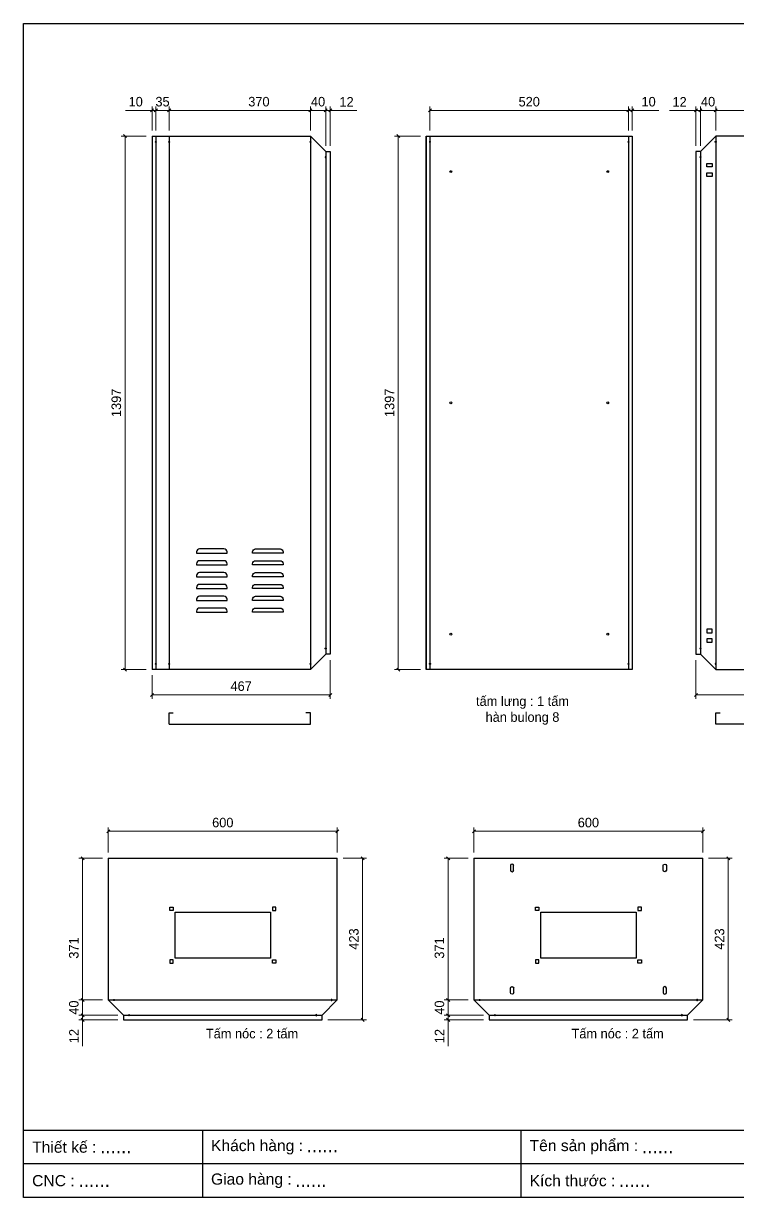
# Model space of a CAD drawing. Header units: millimetres. Extents: x 0 to 4348, y 0 to 3075.
# Drawn here: x 0 to 1870, y 0 to 3075 of the extents above; entities that cross this region are included whole.
import ezdxf
from ezdxf.enums import TextEntityAlignment as Align

# ---------------------------------------------------------------- set-up
doc = ezdxf.new("R2010")
doc.units = ezdxf.units.MM
doc.layers.add('CNC', color=7, linetype='Continuous')
doc.layers.add('DIM', color=253, linetype='Continuous')
doc.styles.add('Arial', font='arial.ttf')
doc.styles.add('Tahoma (Input Text)', font='tahoma.ttf')
doc.dimstyles.new('Dim-25', dxfattribs={"dimtxt": 25, "dimasz": 8, "dimexe": 10, "dimexo": 15, "dimgap": 10, "dimtad": 1, "dimdec": 0, "dimtxsty": 'Standard', "dimblk": 'OBLIQUE', "dimcen": 10, "dimclrd": 5, "dimclre": 5, "dimclrt": 3, "dimazin": 3, "dimtfac": 1, "dimtdec": 0, "dimtmove": 0, "dimatfit": 3, "dimldrblk": 'OBLIQUE', "dimlwd": 9, "dimlwe": 9})

# ---------------------------------------------------------------- blocks, each defined once
blk = doc.blocks.new('khungtenAsean2')
at = {"color": 7}
for p, q in [((2970, -1980), (0, -1980)), ((320, -1980), (320, -2100)), ((890, -1980), (890, -2100)), ((2020, -2040), (0, -2040))]:
    blk.add_line(p, q, dxfattribs=at)
blk.add_lwpolyline([(0, 0), (2970, 0), (2970, -2100), (0, -2100)], close=True, dxfattribs=at)
at = {"color": 2, "char_height": 20, "width": 917.634, "attachment_point": 4, "style": 'Arial'}
for s, insert in [('  Tên sản phẩm :', (890, -2010)), ('  Thiết kế :', (0, -2010)), ('  Khách hàng :', (320, -2010)), ('  Giao hàng :', (320, -2070)), ('  CNC :', (0, -2070)), ('  Kích thước :', (890, -2070))]:
    blk.add_mtext(s, dxfattribs=dict(at, insert=insert))
at = {"color": 1, "style": 'Tahoma (Input Text)', "flags": 8}
for tag, p in [('#03', (506.6, -2019.3)), ('#01', (137.1, -2021.3)), ('#05', (1106.6, -2021.3)), ('#07', (1834.7, -2021.3)), ('#09', (2146.7, -2021.3)), ('#02', (98.5, -2081.3)), ('#04', (486.1, -2081.3)), ('#06', (1065.3, -2081.3)), ('#08', (1817.4, -2081.3)), ('#10', (2146.7, -2081.3))]:
    blk.add_attdef(tag, p, '', height=25, dxfattribs=at)
blk.add_attdef('#11', text='', height=25, dxfattribs=at).set_placement((2915, -2067.3), align=Align.CENTER)
blk = doc.blocks.new('*D1')
at = {"color": 0, "linetype": 'ByBlock', "lineweight": -2}
for p, q in [((385.7, 2851), (377.7, 2843)), ((747.7, 2843), (755.7, 2851))]:
    blk.add_line(p, q, dxfattribs=at)
at = {"layer": 'Defpoints', "color": 0, "transparency": 16777216}
for p in [(751.7, 2847), (381.7, 2779.6), (751.7, 2779.6)]:
    blk.add_point(p, dxfattribs=at)
at = {"layer": 'DIM', "color": 5, "lineweight": 9, "transparency": 16777216}
for p, q in [((381.7, 2794.6), (381.7, 2857)), ((381.7, 2847), (751.7, 2847)), ((751.7, 2794.6), (751.7, 2857))]:
    blk.add_line(p, q, dxfattribs=at)
at = {"layer": 'DIM', "color": 3, "transparency": 16777216, "insert": (616.7, 2869.7), "char_height": 25, "attachment_point": 5}
blk.add_mtext('370', dxfattribs=at)
blk = doc.blocks.new('_Oblique')
at = {"color": 0, "linetype": 'ByBlock', "lineweight": -2}
blk.add_line((-0.5, -0.5), (0.5, 0.5), dxfattribs=at)
blk = doc.blocks.new('*D2')
at = {"color": 0, "linetype": 'ByBlock', "lineweight": -2}
for p, q in [((755.7, 2851), (747.7, 2843)), ((787.7, 2843), (795.7, 2851))]:
    blk.add_line(p, q, dxfattribs=at)
at = {"layer": 'Defpoints', "color": 0, "transparency": 16777216}
for p in [(791.7, 2847), (751.7, 2779.6), (791.7, 2739.6)]:
    blk.add_point(p, dxfattribs=at)
at = {"layer": 'DIM', "color": 5, "lineweight": 9, "transparency": 16777216}
for p, q in [((751.7, 2794.6), (751.7, 2857)), ((751.7, 2847), (791.7, 2847)), ((791.7, 2754.6), (791.7, 2857))]:
    blk.add_line(p, q, dxfattribs=at)
at = {"layer": 'DIM', "color": 3, "transparency": 16777216, "insert": (771.7, 2869.7), "char_height": 25, "attachment_point": 5}
blk.add_mtext('40', dxfattribs=at)
blk = doc.blocks.new('*D3')
at = {"color": 0, "linetype": 'ByBlock', "lineweight": -2}
for p, q in [((787.7, 2843), (795.7, 2851)), ((807.7, 2851), (799.7, 2843))]:
    blk.add_line(p, q, dxfattribs=at)
at = {"layer": 'Defpoints', "color": 0, "transparency": 16777216}
for p in [(803.7, 2847), (791.7, 2739.6), (803.7, 2739.6)]:
    blk.add_point(p, dxfattribs=at)
at = {"layer": 'DIM', "color": 5, "lineweight": 9, "transparency": 16777216}
for p, q in [((791.7, 2847), (783.7, 2847)), ((791.7, 2754.6), (791.7, 2857)), ((791.7, 2847), (803.7, 2847)), ((803.7, 2754.6), (803.7, 2857)), ((803.7, 2847), (872.9, 2847))]:
    blk.add_line(p, q, dxfattribs=at)
at = {"layer": 'DIM', "color": 3, "transparency": 16777216, "insert": (846.3, 2869.5), "char_height": 25, "attachment_point": 5}
blk.add_mtext('12', dxfattribs=at)
blk = doc.blocks.new('*D4')
at = {"color": 0, "linetype": 'ByBlock', "lineweight": -2}
for p, q in [((340.7, 1320.3), (332.7, 1312.3)), ((799.7, 1312.3), (807.7, 1320.3))]:
    blk.add_line(p, q, dxfattribs=at)
at = {"layer": 'Defpoints', "color": 0, "transparency": 16777216}
for p in [(803.7, 1422.6), (336.7, 1382.6), (803.7, 1316.3)]:
    blk.add_point(p, dxfattribs=at)
at = {"layer": 'DIM', "color": 5, "lineweight": 9, "transparency": 16777216}
for p, q in [((803.7, 1407.6), (803.7, 1306.3)), ((336.7, 1367.6), (336.7, 1306.3)), ((336.7, 1316.3), (803.7, 1316.3))]:
    blk.add_line(p, q, dxfattribs=at)
at = {"layer": 'DIM', "color": 3, "transparency": 16777216, "insert": (570.2, 1339.1), "char_height": 25, "attachment_point": 5}
blk.add_mtext('467', dxfattribs=at)
blk = doc.blocks.new('*D5')
at = {"color": 0, "linetype": 'ByBlock', "lineweight": -2}
for p, q in [((350.7, 2851), (342.7, 2843)), ((377.7, 2843), (385.7, 2851))]:
    blk.add_line(p, q, dxfattribs=at)
at = {"layer": 'Defpoints', "color": 0, "transparency": 16777216}
for p in [(346.7, 2847), (346.7, 2779.6), (381.7, 2779.6)]:
    blk.add_point(p, dxfattribs=at)
at = {"layer": 'DIM', "color": 5, "lineweight": 9, "transparency": 16777216}
for p, q in [((346.7, 2794.6), (346.7, 2857)), ((381.7, 2847), (346.7, 2847)), ((381.7, 2794.6), (381.7, 2857))]:
    blk.add_line(p, q, dxfattribs=at)
at = {"layer": 'DIM', "color": 3, "transparency": 16777216, "insert": (364.2, 2869.7), "char_height": 25, "attachment_point": 5}
blk.add_mtext('35', dxfattribs=at)
blk = doc.blocks.new('*D6')
at = {"color": 0, "linetype": 'ByBlock', "lineweight": -2}
for p, q in [((332.7, 2843), (340.7, 2851)), ((350.7, 2851), (342.7, 2843))]:
    blk.add_line(p, q, dxfattribs=at)
at = {"layer": 'Defpoints', "color": 0, "transparency": 16777216}
for p in [(336.7, 2847), (336.7, 2779.6), (346.7, 2779.6)]:
    blk.add_point(p, dxfattribs=at)
at = {"layer": 'DIM', "color": 5, "lineweight": 9, "transparency": 16777216}
for p, q in [((336.7, 2847), (267.3, 2847)), ((336.7, 2794.6), (336.7, 2857)), ((346.7, 2847), (336.7, 2847)), ((346.7, 2794.6), (346.7, 2857)), ((346.7, 2847), (354.7, 2847))]:
    blk.add_line(p, q, dxfattribs=at)
at = {"layer": 'DIM', "color": 3, "transparency": 16777216, "insert": (294, 2869.7), "char_height": 25, "attachment_point": 5}
blk.add_mtext('10', dxfattribs=at)
blk = doc.blocks.new('f3daunguoc')
at = {"layer": 'CNC', "color": 2, "lineweight": -3}
blk.add_circle((0, 0), 1.5, dxfattribs=at)
blk = doc.blocks.new('*D7')
at = {"color": 0, "linetype": 'ByBlock', "lineweight": -2}
for p, q in [((270, 2775.6), (262, 2783.6)), ((262, 1386.6), (270, 1378.6))]:
    blk.add_line(p, q, dxfattribs=at)
at = {"layer": 'Defpoints', "color": 0, "ltscale": 3, "transparency": 16777216}
for p in [(336.7, 2779.6), (266, 1382.6), (336.7, 1382.6)]:
    blk.add_point(p, dxfattribs=at)
at = {"layer": 'DIM', "color": 5, "lineweight": 9, "ltscale": 3, "transparency": 16777216}
for p, q in [((321.7, 2779.6), (256, 2779.6)), ((266, 2779.6), (266, 1382.6)), ((321.7, 1382.6), (256, 1382.6))]:
    blk.add_line(p, q, dxfattribs=at)
at = {"layer": 'DIM', "color": 3, "ltscale": 3, "transparency": 16777216, "insert": (243.3, 2081.1), "char_height": 25, "attachment_point": 5, "rotation": 90}
blk.add_mtext('1397', dxfattribs=at)
blk = doc.blocks.new('*D8')
at = {"color": 0, "linetype": 'ByBlock', "lineweight": -2}
for p, q in [((1817.3, 2851), (1809.3, 2843)), ((2179.3, 2843), (2187.3, 2851))]:
    blk.add_line(p, q, dxfattribs=at)
at = {"layer": 'Defpoints', "color": 0, "transparency": 16777216}
for p in [(1813.3, 2847), (1813.3, 2779.6), (2183.3, 2779.6)]:
    blk.add_point(p, dxfattribs=at)
at = {"layer": 'DIM', "color": 5, "lineweight": 9, "transparency": 16777216}
for p, q in [((1813.3, 2794.6), (1813.3, 2857)), ((2183.3, 2847), (1813.3, 2847)), ((2183.3, 2794.6), (2183.3, 2857))]:
    blk.add_line(p, q, dxfattribs=at)
at = {"layer": 'DIM', "color": 3, "transparency": 16777216, "insert": (1948.3, 2869.7), "char_height": 25, "attachment_point": 5}
blk.add_mtext('370', dxfattribs=at)
blk = doc.blocks.new('*D9')
at = {"color": 0, "linetype": 'ByBlock', "lineweight": -2}
for p, q in [((1777.3, 2851), (1769.3, 2843)), ((1809.3, 2843), (1817.3, 2851))]:
    blk.add_line(p, q, dxfattribs=at)
at = {"layer": 'Defpoints', "color": 0, "transparency": 16777216}
for p in [(1773.3, 2847), (1813.3, 2779.6), (1773.3, 2739.6)]:
    blk.add_point(p, dxfattribs=at)
at = {"layer": 'DIM', "color": 5, "lineweight": 9, "transparency": 16777216}
for p, q in [((1773.3, 2754.6), (1773.3, 2857)), ((1813.3, 2847), (1773.3, 2847)), ((1813.3, 2794.6), (1813.3, 2857))]:
    blk.add_line(p, q, dxfattribs=at)
at = {"layer": 'DIM', "color": 3, "transparency": 16777216, "insert": (1793.3, 2869.7), "char_height": 25, "attachment_point": 5}
blk.add_mtext('40', dxfattribs=at)
blk = doc.blocks.new('*D10')
at = {"color": 0, "linetype": 'ByBlock', "lineweight": -2}
for p, q in [((1757.3, 2843), (1765.3, 2851)), ((1777.3, 2851), (1769.3, 2843))]:
    blk.add_line(p, q, dxfattribs=at)
at = {"layer": 'Defpoints', "color": 0, "transparency": 16777216}
for p in [(1761.3, 2847), (1761.3, 2739.6), (1773.3, 2739.6)]:
    blk.add_point(p, dxfattribs=at)
at = {"layer": 'DIM', "color": 5, "lineweight": 9, "transparency": 16777216}
for p, q in [((1761.3, 2847), (1692.1, 2847)), ((1761.3, 2754.6), (1761.3, 2857)), ((1773.3, 2847), (1761.3, 2847)), ((1773.3, 2754.6), (1773.3, 2857)), ((1773.3, 2847), (1781.3, 2847))]:
    blk.add_line(p, q, dxfattribs=at)
at = {"layer": 'DIM', "color": 3, "transparency": 16777216, "insert": (1718.7, 2869.5), "char_height": 25, "attachment_point": 5}
blk.add_mtext('12', dxfattribs=at)
blk = doc.blocks.new('*D11')
at = {"color": 0, "linetype": 'ByBlock', "lineweight": -2}
for p, q in [((1765.3, 1320.3), (1757.3, 1312.3)), ((2224.3, 1312.3), (2232.3, 1320.3))]:
    blk.add_line(p, q, dxfattribs=at)
at = {"layer": 'Defpoints', "color": 0, "transparency": 16777216}
for p in [(1761.3, 1422.6), (2228.3, 1382.6), (1761.3, 1316.3)]:
    blk.add_point(p, dxfattribs=at)
at = {"layer": 'DIM', "color": 5, "lineweight": 9, "transparency": 16777216}
for p, q in [((1761.3, 1407.6), (1761.3, 1306.3)), ((2228.3, 1367.6), (2228.3, 1306.3)), ((2228.3, 1316.3), (1761.3, 1316.3))]:
    blk.add_line(p, q, dxfattribs=at)
at = {"layer": 'DIM', "color": 3, "transparency": 16777216, "insert": (1994.8, 1339.1), "char_height": 25, "attachment_point": 5}
blk.add_mtext('467', dxfattribs=at)
blk = doc.blocks.new('*D15')
at = {"color": 0, "linetype": 'ByBlock', "lineweight": -2}
for p, q in [((1068.8, 2850.8), (1060.8, 2842.8)), ((1580.8, 2842.8), (1588.8, 2850.8))]:
    blk.add_line(p, q, dxfattribs=at)
at = {"layer": 'Defpoints', "color": 0, "ltscale": 3, "transparency": 16777216}
for p in [(1584.8, 2846.8), (1064.8, 2779.6), (1584.8, 2779.6)]:
    blk.add_point(p, dxfattribs=at)
at = {"layer": 'DIM', "color": 5, "lineweight": 9, "ltscale": 3, "transparency": 16777216}
for p, q in [((1064.8, 2794.6), (1064.8, 2856.8)), ((1064.8, 2846.8), (1584.8, 2846.8)), ((1584.8, 2794.6), (1584.8, 2856.8))]:
    blk.add_line(p, q, dxfattribs=at)
at = {"layer": 'DIM', "color": 3, "ltscale": 3, "transparency": 16777216, "insert": (1324.8, 2869.6), "char_height": 25, "attachment_point": 5}
blk.add_mtext('520', dxfattribs=at)
blk = doc.blocks.new('*D16')
at = {"color": 0, "linetype": 'ByBlock', "lineweight": -2}
for p, q in [((1580.8, 2842.8), (1588.8, 2850.8)), ((1598.8, 2850.8), (1590.8, 2842.8))]:
    blk.add_line(p, q, dxfattribs=at)
at = {"layer": 'Defpoints', "color": 0, "ltscale": 3, "transparency": 16777216}
for p in [(1594.8, 2846.8), (1584.8, 2779.6), (1594.8, 2779.6)]:
    blk.add_point(p, dxfattribs=at)
at = {"layer": 'DIM', "color": 5, "lineweight": 9, "ltscale": 3, "transparency": 16777216}
for p, q in [((1584.8, 2846.8), (1576.8, 2846.8)), ((1584.8, 2794.6), (1584.8, 2856.8)), ((1584.8, 2846.8), (1594.8, 2846.8)), ((1594.8, 2794.6), (1594.8, 2856.8)), ((1594.8, 2846.8), (1664.2, 2846.8))]:
    blk.add_line(p, q, dxfattribs=at)
at = {"layer": 'DIM', "color": 3, "ltscale": 3, "transparency": 16777216, "insert": (1637.5, 2869.6), "char_height": 25, "attachment_point": 5}
blk.add_mtext('10', dxfattribs=at)
blk = doc.blocks.new('*D17')
at = {"color": 0, "linetype": 'ByBlock', "lineweight": -2}
for p, q in [((985.8, 2775.6), (977.8, 2783.6)), ((977.8, 1386.6), (985.8, 1378.6))]:
    blk.add_line(p, q, dxfattribs=at)
at = {"layer": 'Defpoints', "color": 0, "ltscale": 3, "transparency": 16777216}
for p in [(1054.8, 2779.6), (981.8, 1382.6), (1054.8, 1382.6)]:
    blk.add_point(p, dxfattribs=at)
at = {"layer": 'DIM', "color": 5, "lineweight": 9, "ltscale": 3, "transparency": 16777216}
for p, q in [((1039.8, 2779.6), (971.8, 2779.6)), ((981.8, 2779.6), (981.8, 1382.6)), ((1039.8, 1382.6), (971.8, 1382.6))]:
    blk.add_line(p, q, dxfattribs=at)
at = {"layer": 'DIM', "color": 3, "ltscale": 3, "transparency": 16777216, "insert": (959.1, 2081.1), "char_height": 25, "attachment_point": 5, "rotation": 90}
blk.add_mtext('1397', dxfattribs=at)
blk = doc.blocks.new('*D35')
at = {"color": 0, "linetype": 'ByBlock', "lineweight": -2}
for p, q in [((158.7, 884.4), (150.7, 892.4)), ((150.7, 521.4), (158.7, 513.4))]:
    blk.add_line(p, q, dxfattribs=at)
at = {"layer": 'Defpoints', "color": 0, "transparency": 16777216}
for p in [(222.1, 888.4), (154.7, 517.4), (222.1, 517.4)]:
    blk.add_point(p, dxfattribs=at)
at = {"layer": 'DIM', "color": 5, "lineweight": 9, "transparency": 16777216}
for p, q in [((207.1, 888.4), (144.7, 888.4)), ((154.7, 888.4), (154.7, 517.4)), ((207.1, 517.4), (144.7, 517.4))]:
    blk.add_line(p, q, dxfattribs=at)
at = {"layer": 'DIM', "color": 3, "transparency": 16777216, "insert": (132, 653.4), "char_height": 25, "attachment_point": 5, "rotation": 90}
blk.add_mtext('371', dxfattribs=at)
blk = doc.blocks.new('*D36')
at = {"color": 0, "linetype": 'ByBlock', "lineweight": -2}
for p, q in [((158.7, 513.4), (150.7, 521.4)), ((150.7, 481.4), (158.7, 473.4))]:
    blk.add_line(p, q, dxfattribs=at)
at = {"layer": 'Defpoints', "color": 0, "transparency": 16777216}
for p in [(222.1, 517.4), (154.7, 477.4), (262.1, 477.4)]:
    blk.add_point(p, dxfattribs=at)
at = {"layer": 'DIM', "color": 5, "lineweight": 9, "transparency": 16777216}
for p, q in [((207.1, 517.4), (144.7, 517.4)), ((154.7, 517.4), (154.7, 477.4)), ((247.1, 477.4), (144.7, 477.4))]:
    blk.add_line(p, q, dxfattribs=at)
at = {"layer": 'DIM', "color": 3, "transparency": 16777216, "insert": (132, 497.4), "char_height": 25, "attachment_point": 5, "rotation": 90}
blk.add_mtext('40', dxfattribs=at)
blk = doc.blocks.new('*D37')
at = {"color": 0, "linetype": 'ByBlock', "lineweight": -2}
for p, q in [((150.7, 481.4), (158.7, 473.4)), ((158.7, 461.4), (150.7, 469.4))]:
    blk.add_line(p, q, dxfattribs=at)
at = {"layer": 'Defpoints', "color": 0, "transparency": 16777216}
for p in [(154.7, 465.4), (262.1, 477.4), (262.1, 465.4)]:
    blk.add_point(p, dxfattribs=at)
at = {"layer": 'DIM', "color": 5, "lineweight": 9, "transparency": 16777216}
for p, q in [((247.1, 477.4), (144.7, 477.4)), ((247.1, 465.4), (144.7, 465.4)), ((154.7, 477.4), (154.7, 485.4)), ((154.7, 477.4), (154.7, 465.4)), ((154.7, 465.4), (154.7, 396.2))]:
    blk.add_line(p, q, dxfattribs=at)
at = {"layer": 'DIM', "color": 3, "transparency": 16777216, "insert": (132.2, 422.8), "char_height": 25, "attachment_point": 5, "rotation": 90}
blk.add_mtext('12', dxfattribs=at)
blk = doc.blocks.new('*D38')
at = {"color": 0, "linetype": 'ByBlock', "lineweight": -2}
for p, q in [((892.4, 884.4), (884.4, 892.4)), ((884.4, 469.4), (892.4, 461.4))]:
    blk.add_line(p, q, dxfattribs=at)
at = {"layer": 'Defpoints', "color": 0, "transparency": 16777216}
for p in [(822.1, 888.4), (782.1, 465.4), (888.4, 465.4)]:
    blk.add_point(p, dxfattribs=at)
at = {"layer": 'DIM', "color": 5, "lineweight": 9, "transparency": 16777216}
for p, q in [((837.1, 888.4), (898.4, 888.4)), ((888.4, 888.4), (888.4, 465.4)), ((797.1, 465.4), (898.4, 465.4))]:
    blk.add_line(p, q, dxfattribs=at)
at = {"layer": 'DIM', "color": 3, "transparency": 16777216, "insert": (865.6, 676.9), "char_height": 25, "attachment_point": 5, "rotation": 90}
blk.add_mtext('423', dxfattribs=at)
blk = doc.blocks.new('*D39')
at = {"color": 0, "linetype": 'ByBlock', "lineweight": -2}
for p, q in [((226.1, 963.1), (218.1, 955.1)), ((818.1, 955.1), (826.1, 963.1))]:
    blk.add_line(p, q, dxfattribs=at)
at = {"layer": 'Defpoints', "color": 0, "ltscale": 3, "transparency": 16777216}
for p in [(822.1, 959.1), (222.1, 888.4), (822.1, 888.4)]:
    blk.add_point(p, dxfattribs=at)
at = {"layer": 'DIM', "color": 5, "lineweight": 9, "ltscale": 3, "transparency": 16777216}
for p, q in [((222.1, 903.4), (222.1, 969.1)), ((222.1, 959.1), (822.1, 959.1)), ((822.1, 903.4), (822.1, 969.1))]:
    blk.add_line(p, q, dxfattribs=at)
at = {"layer": 'DIM', "color": 3, "ltscale": 3, "transparency": 16777216, "insert": (522.1, 981.8), "char_height": 25, "attachment_point": 5}
blk.add_mtext('600', dxfattribs=at)
blk = doc.blocks.new('*D40')
at = {"color": 0, "linetype": 'ByBlock', "lineweight": -2}
for p, q in [((1116.4, 884.4), (1108.4, 892.4)), ((1108.4, 521.4), (1116.4, 513.4))]:
    blk.add_line(p, q, dxfattribs=at)
at = {"layer": 'Defpoints', "color": 0, "transparency": 16777216}
for p in [(1179.8, 888.4), (1112.4, 517.4), (1179.8, 517.4)]:
    blk.add_point(p, dxfattribs=at)
at = {"layer": 'DIM', "color": 5, "lineweight": 9, "transparency": 16777216}
for p, q in [((1164.8, 888.4), (1102.4, 888.4)), ((1112.4, 888.4), (1112.4, 517.4)), ((1164.8, 517.4), (1102.4, 517.4))]:
    blk.add_line(p, q, dxfattribs=at)
at = {"layer": 'DIM', "color": 3, "transparency": 16777216, "insert": (1089.6, 653.4), "char_height": 25, "attachment_point": 5, "rotation": 90}
blk.add_mtext('371', dxfattribs=at)
blk = doc.blocks.new('*D41')
at = {"color": 0, "linetype": 'ByBlock', "lineweight": -2}
for p, q in [((1116.4, 513.4), (1108.4, 521.4)), ((1108.4, 481.4), (1116.4, 473.4))]:
    blk.add_line(p, q, dxfattribs=at)
at = {"layer": 'Defpoints', "color": 0, "transparency": 16777216}
for p in [(1179.8, 517.4), (1112.4, 477.4), (1219.8, 477.4)]:
    blk.add_point(p, dxfattribs=at)
at = {"layer": 'DIM', "color": 5, "lineweight": 9, "transparency": 16777216}
for p, q in [((1164.8, 517.4), (1102.4, 517.4)), ((1112.4, 517.4), (1112.4, 477.4)), ((1204.8, 477.4), (1102.4, 477.4))]:
    blk.add_line(p, q, dxfattribs=at)
at = {"layer": 'DIM', "color": 3, "transparency": 16777216, "insert": (1089.7, 497.4), "char_height": 25, "attachment_point": 5, "rotation": 90}
blk.add_mtext('40', dxfattribs=at)
blk = doc.blocks.new('*D42')
at = {"color": 0, "linetype": 'ByBlock', "lineweight": -2}
for p, q in [((1108.4, 481.4), (1116.4, 473.4)), ((1116.4, 461.4), (1108.4, 469.4))]:
    blk.add_line(p, q, dxfattribs=at)
at = {"layer": 'Defpoints', "color": 0, "transparency": 16777216}
for p in [(1112.4, 465.4), (1219.8, 477.4), (1219.8, 465.4)]:
    blk.add_point(p, dxfattribs=at)
at = {"layer": 'DIM', "color": 5, "lineweight": 9, "transparency": 16777216}
for p, q in [((1204.8, 477.4), (1102.4, 477.4)), ((1204.8, 465.4), (1102.4, 465.4)), ((1112.4, 477.4), (1112.4, 485.4)), ((1112.4, 477.4), (1112.4, 465.4)), ((1112.4, 465.4), (1112.4, 396.2))]:
    blk.add_line(p, q, dxfattribs=at)
at = {"layer": 'DIM', "color": 3, "transparency": 16777216, "insert": (1089.9, 422.8), "char_height": 25, "attachment_point": 5, "rotation": 90}
blk.add_mtext('12', dxfattribs=at)
blk = doc.blocks.new('*D43')
at = {"color": 0, "linetype": 'ByBlock', "lineweight": -2}
for p, q in [((1850.1, 884.4), (1842.1, 892.4)), ((1842.1, 469.4), (1850.1, 461.4))]:
    blk.add_line(p, q, dxfattribs=at)
at = {"layer": 'Defpoints', "color": 0, "transparency": 16777216}
for p in [(1779.8, 888.4), (1739.8, 465.4), (1846.1, 465.4)]:
    blk.add_point(p, dxfattribs=at)
at = {"layer": 'DIM', "color": 5, "lineweight": 9, "transparency": 16777216}
for p, q in [((1794.8, 888.4), (1856.1, 888.4)), ((1846.1, 888.4), (1846.1, 465.4)), ((1754.8, 465.4), (1856.1, 465.4))]:
    blk.add_line(p, q, dxfattribs=at)
at = {"layer": 'DIM', "color": 3, "transparency": 16777216, "insert": (1823.3, 676.9), "char_height": 25, "attachment_point": 5, "rotation": 90}
blk.add_mtext('423', dxfattribs=at)
blk = doc.blocks.new('*D44')
at = {"color": 0, "linetype": 'ByBlock', "lineweight": -2}
for p, q in [((1183.8, 963.1), (1175.8, 955.1)), ((1775.8, 955.1), (1783.8, 963.1))]:
    blk.add_line(p, q, dxfattribs=at)
at = {"layer": 'Defpoints', "color": 0, "ltscale": 3, "transparency": 16777216}
for p in [(1779.8, 959.1), (1179.8, 888.4), (1779.8, 888.4)]:
    blk.add_point(p, dxfattribs=at)
at = {"layer": 'DIM', "color": 5, "lineweight": 9, "ltscale": 3, "transparency": 16777216}
for p, q in [((1179.8, 903.4), (1179.8, 969.1)), ((1179.8, 959.1), (1779.8, 959.1)), ((1779.8, 903.4), (1779.8, 969.1))]:
    blk.add_line(p, q, dxfattribs=at)
at = {"layer": 'DIM', "color": 3, "ltscale": 3, "transparency": 16777216, "insert": (1479.8, 981.8), "char_height": 25, "attachment_point": 5}
blk.add_mtext('600', dxfattribs=at)
blk = doc.blocks.new('ovan8.5x20')
at = {"layer": 'CNC', "color": 2, "lineweight": -3}
for p, q in [((5.7, 4.2), (-5.8, 4.2)), ((-5.8, -4.2), (5.7, -4.2))]:
    blk.add_line(p, q, dxfattribs=at)
for centre, start, end in [((-5.8, 0), 90, 270), ((5.7, 0), 270, 90)]:
    blk.add_arc(centre, 4.25, start, end, dxfattribs=at)

msp = doc.modelspace()

# ---------------------------------------------------------------- linework, layer by layer
at = {"color": 7}
for p, q in [((336.7, 2779.6), (336.7, 1382.6)), ((346.7, 2779.6), (346.7, 1382.6)), ((381.7, 2779.6), (381.7, 1382.6)), ((751.7, 2779.6), (751.7, 1382.6)), ((751.7, 2779.6), (791.7, 2739.6)), ((1054.8, 2779.6), (1054.8, 1382.6)), ((1064.8, 2779.6), (1064.8, 1382.6)), ((1584.8, 2779.6), (1584.8, 1382.6)), ((1594.8, 2779.6), (1594.8, 1382.6)), ((1813.3, 2779.6), (1773.3, 2739.6)), ((1813.3, 2779.6), (1813.3, 1382.6)), ((791.7, 2739.6), (791.7, 1422.6)), ((1773.3, 2739.6), (1773.3, 1422.6)), ((751.7, 1382.6), (791.7, 1422.6)), ((1813.3, 1382.6), (1773.3, 1422.6)), ((381.7, 1239.6), (381.7, 1269.6)), ((381.7, 1269.6), (391.7, 1269.6)), ((751.7, 1269.6), (739.7, 1269.6)), ((751.7, 1239.6), (751.7, 1269.6)), ((1813.3, 1239.6), (1813.3, 1269.6)), ((1813.3, 1269.6), (1825.3, 1269.6)), ((381.7, 1239.6), (751.7, 1239.6)), ((2183.3, 1239.6), (1813.3, 1239.6)), ((222.1, 888.4), (822.1, 888.4)), ((1179.8, 888.4), (1779.8, 888.4)), ((222.1, 517.4), (822.1, 517.4)), ((222.1, 517.4), (262.1, 477.4)), ((822.1, 517.4), (782.1, 477.4)), ((1179.8, 517.4), (1779.8, 517.4)), ((1179.8, 517.4), (1219.8, 477.4)), ((1779.8, 517.4), (1739.8, 477.4)), ((262.1, 477.4), (782.1, 477.4)), ((1219.8, 477.4), (1739.8, 477.4))]:
    msp.add_line(p, q, dxfattribs=at)
for points in [[(336.7, 2779.6), (751.7, 2779.6)], [(2228.3, 2779.6), (1813.3, 2779.6)], [(791.7, 2739.6), (803.7, 2739.6), (803.7, 1422.6), (791.7, 1422.6)], [(1773.3, 2739.6), (1761.3, 2739.6), (1761.3, 1422.6), (1773.3, 1422.6)], [(751.7, 1382.6), (336.7, 1382.6)], [(1813.3, 1382.6), (2228.3, 1382.6)], [(222.1, 888.4), (222.1, 517.4)], [(822.1, 517.4), (822.1, 888.4)], [(1179.8, 888.4), (1179.8, 517.4)], [(1779.8, 517.4), (1779.8, 888.4)], [(262.1, 477.4), (262.1, 465.4), (782.1, 465.4), (782.1, 477.4)], [(1219.8, 477.4), (1219.8, 465.4), (1739.8, 465.4), (1739.8, 477.4)]]:
    msp.add_lwpolyline(points, dxfattribs=at)
at = {"color": 2, "ltscale": 3}
msp.add_lwpolyline([(1054.8, 2779.6), (1594.8, 2779.6), (1594.8, 1382.6), (1054.8, 1382.6)], close=True, dxfattribs=at)
at = {"color": 2}
for points in [[(1789.8, 2708.1), (1803.8, 2708.1), (1803.8, 2699.1), (1789.8, 2699.1)], [(1789.8, 2683.1), (1803.8, 2683.1), (1803.8, 2674.1), (1789.8, 2674.1)], [(1789.8, 1479.1), (1803.8, 1479.1), (1803.8, 1488.1), (1789.8, 1488.1)], [(1789.8, 1454.1), (1803.8, 1454.1), (1803.8, 1463.1), (1789.8, 1463.1)], [(392.4, 751.8), (383.4, 751.8), (383.4, 760.8), (392.4, 760.8)], [(397.1, 747.1), (647.1, 747.1), (647.1, 627.1), (397.1, 627.1)], [(651.9, 751.8), (660.9, 751.8), (660.9, 760.8), (651.9, 760.8)], [(1350.1, 751.8), (1341.1, 751.8), (1341.1, 760.8), (1350.1, 760.8)], [(1354.8, 747.1), (1604.8, 747.1), (1604.8, 627.1), (1354.8, 627.1)], [(1609.6, 751.8), (1618.6, 751.8), (1618.6, 760.8), (1609.6, 760.8)], [(392.4, 622.3), (383.4, 622.3), (383.4, 613.3), (392.4, 613.3)], [(651.9, 622.3), (660.9, 622.3), (660.9, 613.3), (651.9, 613.3)], [(1350.1, 622.3), (1341.1, 622.3), (1341.1, 613.3), (1350.1, 613.3)], [(1609.6, 622.3), (1618.6, 622.3), (1618.6, 613.3), (1609.6, 613.3)]]:
    msp.add_lwpolyline(points, close=True, dxfattribs=at)
for points in [[(525.2, 1698.6), (461.2, 1698.6, 0.414214), (453.2, 1690.6), (453.2, 1687.6), (533.2, 1687.6), (533.2, 1690.6, 0.414214)], [(608.1, 1698.6), (672.1, 1698.6, -0.414214), (680.1, 1690.6), (680.1, 1687.6), (600.1, 1687.6), (600.1, 1690.6, -0.414214)], [(525.2, 1667.6), (461.2, 1667.6, 0.414214), (453.2, 1659.6), (453.2, 1656.6), (533.2, 1656.6), (533.2, 1659.6, 0.414214)], [(608.1, 1667.6), (672.1, 1667.6, -0.414214), (680.1, 1659.6), (680.1, 1656.6), (600.1, 1656.6), (600.1, 1659.6, -0.414214)], [(525.2, 1636.6), (461.2, 1636.6, 0.414214), (453.2, 1628.6), (453.2, 1625.6), (533.2, 1625.6), (533.2, 1628.6, 0.414214)], [(608.1, 1636.6), (672.1, 1636.6, -0.414214), (680.1, 1628.6), (680.1, 1625.6), (600.1, 1625.6), (600.1, 1628.6, -0.414214)], [(525.2, 1605.6), (461.2, 1605.6, 0.414214), (453.2, 1597.6), (453.2, 1594.6), (533.2, 1594.6), (533.2, 1597.6, 0.414214)], [(608.1, 1605.6), (672.1, 1605.6, -0.414214), (680.1, 1597.6), (680.1, 1594.6), (600.1, 1594.6), (600.1, 1597.6, -0.414214)], [(525.2, 1574.6), (461.2, 1574.6, 0.414214), (453.2, 1566.6), (453.2, 1563.6), (533.2, 1563.6), (533.2, 1566.6, 0.414214)], [(608.1, 1574.6), (672.1, 1574.6, -0.414214), (680.1, 1566.6), (680.1, 1563.6), (600.1, 1563.6), (600.1, 1566.6, -0.414214)], [(525.2, 1543.6), (461.2, 1543.6, 0.414214), (453.2, 1535.6), (453.2, 1532.6), (533.2, 1532.6), (533.2, 1535.6, 0.414214)], [(608.1, 1543.6), (672.1, 1543.6, -0.414214), (680.1, 1535.6), (680.1, 1532.6), (600.1, 1532.6), (600.1, 1535.6, -0.414214)]]:
    msp.add_lwpolyline(points, format="xyb", close=True, dxfattribs=at)
at = {"color": 2, "ltscale": 3}
for centre in [(1119.3, 2686.6), (1530.3, 2686.6), (1119.3, 2081.1), (1530.3, 2081.1), (1119.3, 1475.6), (1530.3, 1475.6)]:
    msp.add_circle(centre, 2.5, dxfattribs=at)

# ---------------------------------------------------------------- block references
at = {"color": 7}
ref = msp.add_blockref('khungtenAsean2', (0, 3074.6), dxfattribs=dict(at, xscale=1.464099999997415, yscale=1.464099999997415, zscale=1.464099999997415))
ref.add_attrib('#06', '......', (1559.8, 27.4), dxfattribs={"color": 1, "height": 36.6, "style": 'Tahoma (Input Text)'})
ref.add_attrib('#05', '......', (1620.2, 115.3), dxfattribs={"color": 1, "height": 36.6, "style": 'Tahoma (Input Text)'})
ref.add_attrib('#04', '......', (711.7, 27.4), dxfattribs={"color": 1, "height": 36.6, "style": 'Tahoma (Input Text)'})
ref.add_attrib('#03', '......', (741.7, 118.2), dxfattribs={"color": 1, "height": 36.6, "style": 'Tahoma (Input Text)'})
ref.add_attrib('#02', '......', (144.2, 27.4), dxfattribs={"color": 1, "height": 36.6, "style": 'Tahoma (Input Text)'})
ref.add_attrib('#01', '......', (200.7, 115.3), dxfattribs={"color": 1, "height": 36.6, "style": 'Tahoma (Input Text)'})
at = {"lineweight": -3, "xscale": -1}
for p, rotation in [((346.7, 2764.6), 180), ((381.7, 2764.6), 180), ((751.7, 2764.6), 180), ((1064.8, 2764.6), 180), ((1584.8, 2764.6), 180), ((791.7, 2724.6), 180), ((807.1, 517.4), 90), ((1764.8, 517.4), 90), ((767.1, 477.4), 90), ((1724.8, 477.4), 90)]:
    msp.add_blockref('f3daunguoc', p, dxfattribs=dict(at, rotation=rotation))
at = {"lineweight": -3}
for p, rotation in [((1813.3, 2764.6), 180), ((1773.3, 2724.6), 180), ((237.1, 517.4), 270), ((1194.8, 517.4), 270), ((277.1, 477.4), 270), ((1234.8, 477.4), 270)]:
    msp.add_blockref('f3daunguoc', p, dxfattribs=dict(at, rotation=rotation))
for p in [(791.7, 1437.6), (346.7, 1397.6), (381.7, 1397.6), (751.7, 1397.6), (1064.8, 1397.6), (1584.8, 1397.6)]:
    msp.add_blockref('f3daunguoc', p, dxfattribs=at)
at = {"lineweight": -3, "xscale": -1}
for p in [(1773.3, 1437.6), (1813.3, 1397.6)]:
    msp.add_blockref('f3daunguoc', p, dxfattribs=at)
at = {"layer": 'CNC', "lineweight": -3}
for p, rotation in [((1279.8, 863.4), 90), ((1679.8, 542.4), 270)]:
    msp.add_blockref('ovan8.5x20', p, dxfattribs=dict(at, rotation=rotation))
at = {"layer": 'CNC', "lineweight": -3, "xscale": -1}
for p, rotation in [((1679.8, 863.4), 270), ((1279.8, 542.4), 90)]:
    msp.add_blockref('ovan8.5x20', p, dxfattribs=dict(at, rotation=rotation))

# ---------------------------------------------------------------- texts
at = {"color": 2, "char_height": 25, "width": 1072, "attachment_point": 5}
for s, insert in [('tấm lưng : 1 tấm \\Phàn bulong 8', (1307.2, 1275.3)), ('Tấm nóc : 2 tấm', (598.7, 429.1)), ('Tấm nóc : 2 tấm', (1556.4, 429.1))]:
    msp.add_mtext(s, dxfattribs=dict(at, insert=insert))

# ---------------------------------------------------------------- dimensions: what is measured, and where the dimension line sits
at = {"layer": 'DIM', "color": 7}
for base, p1, p2, picture, middle in [((336.7, 2847), (346.7, 2779.6), (336.7, 2779.6), '*D6', (294, 2869.7)), ((803.7, 2847), (791.7, 2739.6), (803.7, 2739.6), '*D3', (846.3, 2869.5)), ((803.7, 1316.3), (336.7, 1382.6), (803.7, 1422.6), '*D4', (570.2, 1339.1))]:
    dim = msp.add_linear_dim(base=base, p1=p1, p2=p2, dimstyle='Dim-25', dxfattribs=at)
    dim.commit()
    dim.dimension.update_dxf_attribs({"geometry": picture, "text_midpoint": middle})
for base, p1, p2, picture, middle in [((346.7, 2847), (381.7, 2779.6), (346.7, 2779.6), '*D5', (364.2, 2847)), ((751.7, 2847), (381.7, 2779.6), (751.7, 2779.6), '*D1', (616.7, 2847)), ((791.7, 2847), (751.7, 2779.6), (791.7, 2739.6), '*D2', (771.7, 2847))]:
    dim = msp.add_linear_dim(base=base, p1=p1, p2=p2, dimstyle='Dim-25', dxfattribs=at)
    dim.commit()
    dim.dimension.update_dxf_attribs({"geometry": picture, "text_midpoint": middle, "dimtype": 160})
at = {"layer": 'DIM', "color": 2, "ltscale": 3}
for base, p1, p2, picture, middle in [((1584.8, 2846.8), (1064.8, 2779.6), (1584.8, 2779.6), '*D15', (1324.8, 2869.6)), ((1594.8, 2846.8), (1584.8, 2779.6), (1594.8, 2779.6), '*D16', (1637.5, 2869.6))]:
    dim = msp.add_linear_dim(base=base, p1=p1, p2=p2, dimstyle='Dim-25', dxfattribs=at)
    dim.commit()
    dim.dimension.update_dxf_attribs({"geometry": picture, "text_midpoint": middle})
at = {"layer": 'DIM', "color": 7}
for base, p1, p2, angle, picture, middle in [((1761.3, 2847), (1773.3, 2739.6), (1761.3, 2739.6), 180, '*D10', (1718.7, 2869.5)), ((1761.3, 1316.3), (2228.3, 1382.6), (1761.3, 1422.6), 180, '*D11', (1994.8, 1339.1)), ((888.4, 465.4), (822.1, 888.4), (782.1, 465.4), 270, '*D38', (865.6, 676.9)), ((1846.1, 465.4), (1779.8, 888.4), (1739.8, 465.4), 270, '*D43', (1823.3, 676.9)), ((154.7, 465.4), (262.1, 477.4), (262.1, 465.4), 270, '*D37', (132.2, 422.8)), ((1112.4, 465.4), (1219.8, 477.4), (1219.8, 465.4), 270, '*D42', (1089.9, 422.8))]:
    dim = msp.add_linear_dim(base=base, p1=p1, p2=p2, angle=angle, dimstyle='Dim-25', dxfattribs=at)
    dim.commit()
    dim.dimension.update_dxf_attribs({"geometry": picture, "text_midpoint": middle})
for base, p1, p2, angle, picture, middle in [((1773.3, 2847), (1813.3, 2779.6), (1773.3, 2739.6), 180, '*D9', (1793.3, 2847)), ((1813.3, 2847), (2183.3, 2779.6), (1813.3, 2779.6), 180, '*D8', (1948.3, 2847)), ((154.7, 517.4), (222.1, 888.4), (222.1, 517.4), 270, '*D35', (154.7, 653.4)), ((1112.4, 517.4), (1179.8, 888.4), (1179.8, 517.4), 270, '*D40', (1112.4, 653.4)), ((154.7, 477.4), (222.1, 517.4), (262.1, 477.4), 270, '*D36', (154.7, 497.4)), ((1112.4, 477.4), (1179.8, 517.4), (1219.8, 477.4), 270, '*D41', (1112.4, 497.4))]:
    dim = msp.add_linear_dim(base=base, p1=p1, p2=p2, angle=angle, dimstyle='Dim-25', dxfattribs=at)
    dim.commit()
    dim.dimension.update_dxf_attribs({"geometry": picture, "text_midpoint": middle, "dimtype": 160})
at = {"layer": 'DIM', "color": 7, "ltscale": 3}
for base, p1, p2, angle, picture, middle in [((266, 1382.6), (336.7, 2779.6), (336.7, 1382.6), 90, '*D7', (243.3, 2081.1)), ((822.1, 959.1), (222.1, 888.4), (822.1, 888.4), 180, '*D39', (522.1, 981.8)), ((1779.8, 959.1), (1179.8, 888.4), (1779.8, 888.4), 180, '*D44', (1479.8, 981.8))]:
    dim = msp.add_linear_dim(base=base, p1=p1, p2=p2, angle=angle, dimstyle='Dim-25', dxfattribs=at)
    dim.commit()
    dim.dimension.update_dxf_attribs({"geometry": picture, "text_midpoint": middle})
at = {"layer": 'DIM', "color": 2, "ltscale": 3}
dim = msp.add_linear_dim(base=(981.8, 1382.6), p1=(1054.8, 2779.6), p2=(1054.8, 1382.6), angle=90, dimstyle='Dim-25', dxfattribs=at)
dim.commit()
dim.dimension.update_dxf_attribs({"geometry": '*D17', "text_midpoint": (959.1, 2081.1)})

doc.saveas('drawing.dxf')
